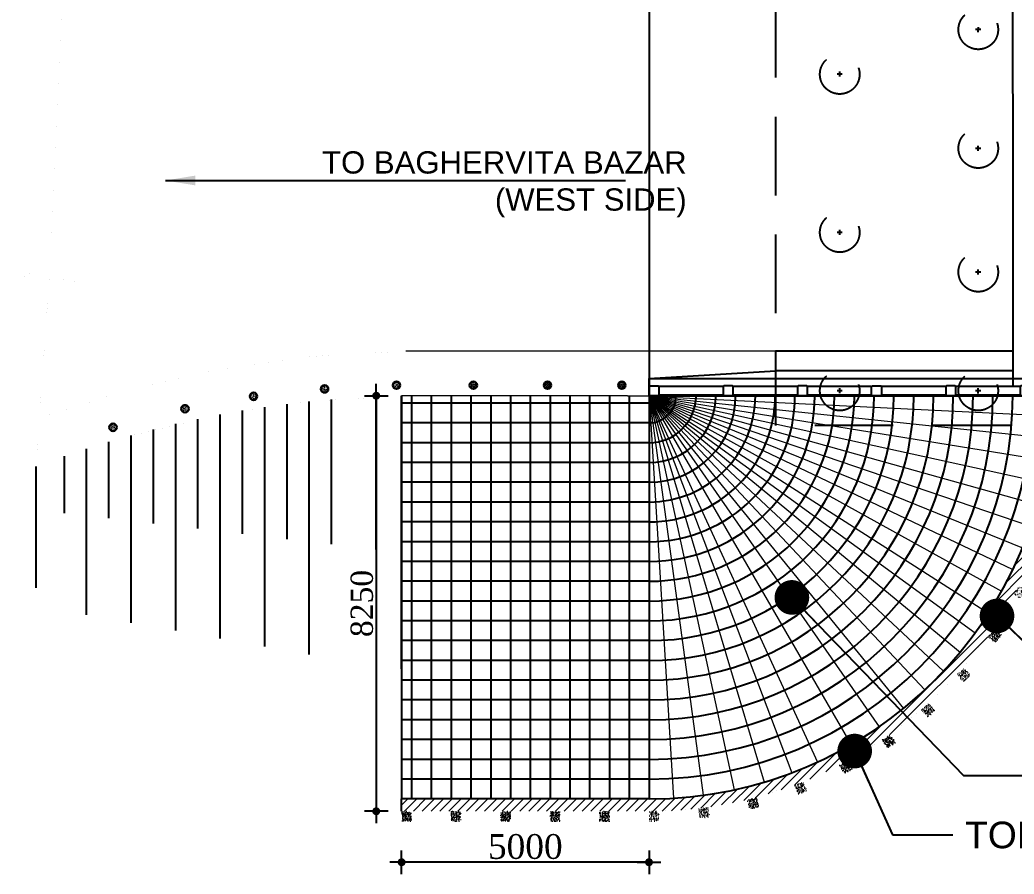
# Model space of a CAD drawing. Header units: millimetres. Extents: x 645430 to 1329725, y -477752 to 44877.
# Drawn here: x 646005 to 666099, y -256369 to -239102 of the extents above; entities that cross this region are included whole.
import ezdxf

# ---------------------------------------------------------------- set-up
doc = ezdxf.new("R2010")
doc.units = ezdxf.units.MM
doc.header["$LTSCALE"] = 250
doc.header["$PDMODE"] = 2
doc.linetypes.add('DASHED', pattern=[19.05, 12.7, -6.35])
doc.linetypes.add('DASHED2', pattern=[0.375, 0.25, -0.125])
for name, color, linetype in [('Abutment W Line', 200, 'Continuous'), ('dim', 4, 'Continuous'), ('Dimision', 4, 'Continuous'), ('Extra Line', 145, 'Continuous'), ('hatch', 35, 'Continuous'), ('Hatching', 35, 'Continuous'), ('Pile', 11, 'Continuous'), ('Ralling', 6, 'Continuous'), ('Text', 7, 'Continuous')]:
    doc.layers.add(name, color=color, linetype=linetype)
for name, color, linetype, lineweight in [('Dimention', 7, 'Continuous', 25), ('Footpath', 22, 'Continuous', 20), ('Gurd Post', 231, 'Continuous', 30), ('hat2', 108, 'Continuous', 13), ('RL', 7, 'Continuous', 18)]:
    doc.layers.add(name, color=color, linetype=linetype, lineweight=lineweight)
doc.styles.add('ar', font='arial.ttf')
doc.styles.add('ROMANS', font='arial.ttf', dxfattribs={"height": 200})
doc.styles.get("Standard").update_dxf_attribs({"font": 'times.ttf'})
doc.dimstyles.new('ISO-125', dxfattribs={"dimtxt": 125, "dimasz": 1.2, "dimexe": 75, "dimexo": 75, "dimgap": 60, "dimtad": 1, "dimdec": 0, "dimtxsty": 'Standard', "dimblk": 'D_TIC', "dimcen": 52.5, "dimclrd": 256, "dimclre": 256, "dimclrt": 256, "dimadec": 0, "dimazin": 0, "dimtfac": 1, "dimtdec": 0, "dimtix": 1, "dimtmove": 0, "dimatfit": 3, "dimldrblk": 'DOT', "dimfxl": 75, "dimfxlon": 1, "dimlwd": -1, "dimarcsym": 0})
doc.dimstyles.new('ISO-25', dxfattribs={"dimtxt": 75, "dimasz": 45, "dimexe": 125, "dimexo": 75.625, "dimgap": 60, "dimtad": 1, "dimdec": 0, "dimtxsty": 'Standard', "dimblk": 'DOT', "dimcen": 52.5, "dimdle": 100, "dimclrd": 256, "dimclre": 256, "dimclrt": 256, "dimadec": 0, "dimazin": 0, "dimtfac": 1, "dimtdec": 0, "dimtix": 1, "dimtmove": 0, "dimatfit": 3, "dimldrblk": 'DOT', "dimfxl": 1, "dimlwd": -1, "dimarcsym": 0})
doc.dimstyles.get("Standard").update_dxf_attribs({"dimtxt": 0.5, "dimasz": 0.18, "dimexe": 0.18, "dimexo": 0.0625, "dimgap": 0.09, "dimtad": 0, "dimtih": 1, "dimtoh": 1, "dimdec": 4, "dimzin": 0, "dimdsep": 46, "dimtxsty": 'Standard', "dimcen": 0.09, "dimadec": 0, "dimazin": 0, "dimtfac": 1, "dimtdec": 4, "dimtofl": 0, "dimtmove": 0, "dimatfit": 3, "dimfxl": 1, "dimtolj": 1, "dimtzin": 0, "dimarcsym": 0})
pattern_1 = [(45, (9986524.455, 496088.378), (-22.097087, 22.097087), [])]
pattern_2 = [(45, (9986524.455, 493788.378), (-22.097087, 22.097087), [])]
pattern_3 = [(45, (9986524.455, 488888.378), (-22.097087, 22.097087), [])]

# ---------------------------------------------------------------- blocks, each defined once
blk = doc.blocks.new('6 ABUT P')
at = {"layer": 'hatch', "linetype": 'Continuous', "lineweight": 13}
h = blk.add_hatch(dxfattribs=at)
h.set_pattern_fill('ANSI31', color=256, scale=250, style=0)
h.set_pattern_definition(pattern_1)
h.paths.add_polyline_path([(10269019, 282427), (10268669, 282427), (10268669, 282677), (10269019, 282677)])
h = blk.add_hatch(dxfattribs=at)
h.set_pattern_fill('ANSI31', color=256, scale=250, style=0)
h.set_pattern_definition(pattern_1)
h.paths.add_polyline_path([(10269019, 282427), (10268669, 282427), (10268669, 282177), (10269019, 282177)])
h = blk.add_hatch(dxfattribs=at)
h.set_pattern_fill('ANSI31', color=256, scale=250, style=0)
h.set_pattern_definition(pattern_2)
h.paths.add_polyline_path([(10269019, 280127), (10268669, 280127), (10268669, 280377), (10269019, 280377)])
h = blk.add_hatch(dxfattribs=at)
h.set_pattern_fill('ANSI31', color=256, scale=250, style=0)
h.set_pattern_definition(pattern_2)
h.paths.add_polyline_path([(10269019, 280127), (10268669, 280127), (10268669, 279877), (10269019, 279877)])
h = blk.add_hatch(dxfattribs=at)
h.set_pattern_fill('ANSI31', color=256, scale=250, style=0)
h.set_pattern_definition(pattern_3)
h.paths.add_polyline_path([(10269019, 275227), (10268669, 275227), (10268669, 275477), (10269019, 275477)])
h = blk.add_hatch(dxfattribs=at)
h.set_pattern_fill('ANSI31', color=256, scale=250, style=0)
h.set_pattern_definition(pattern_3)
h.paths.add_polyline_path([(10269019, 275227), (10268669, 275227), (10268669, 274977), (10269019, 274977)])
at = {"layer": 'Abutment W Line', "ltscale": 5}
for p, q in [((10260769, 283715), (10260769, 283377)), ((10268119, 280039), (10268119, 283539)), ((10269219, 283727), (10268469, 283727)), ((10268469, 280027), (10268469, 283727)), ((10269219, 283727), (10269219, 273927)), ((10269219, 283477), (10268469, 283477)), ((10268119, 283227), (10263324, 283227)), ((10263324, 282827), (10263324, 283227)), ((10268119, 282827), (10263324, 282827)), ((10268119, 280027), (10268119, 274127)), ((10268469, 280027), (10268469, 273927)), ((10263324, 274827), (10263324, 274427)), ((10268119, 274827), (10263324, 274827)), ((10268119, 274427), (10263324, 274427)), ((10260769, 273939), (10260769, 274277)), ((10269219, 274177), (10268469, 274177)), ((10269219, 273927), (10268469, 273927))]:
    blk.add_line(p, q, dxfattribs=at)
at = {"layer": 'Abutment W Line', "linetype": 'DASHED2'}
blk.add_line((10269069, 280027), (10269069, 283727), dxfattribs=at)
at = {"layer": 'Abutment W Line'}
for p, q in [((10260769, 283377), (10263324, 283227)), ((10260769, 274277), (10263324, 274427))]:
    blk.add_line(p, q, dxfattribs=at)
at = {"layer": 'Extra Line'}
for p, q in [((10264676, 283627), (10264571, 283627)), ((10264624, 283667), (10264624, 283587)), ((10267476, 283627), (10267371, 283627)), ((10267424, 283680), (10267424, 283600)), ((10269876, 283627), (10269771, 283627)), ((10269824, 283680), (10269824, 283575)), ((10267476, 281327), (10267371, 281327)), ((10267476, 281327), (10267371, 281327)), ((10267424, 281380), (10267424, 281327)), ((10267424, 281275), (10267424, 281327)), ((10269876, 281327), (10269771, 281327)), ((10269876, 281327), (10269771, 281327)), ((10269824, 281380), (10269824, 281327)), ((10269824, 281275), (10269824, 281327)), ((10264676, 280425), (10264571, 280425)), ((10264676, 280425), (10264571, 280425)), ((10264624, 280379), (10264624, 280478)), ((10269876, 278927), (10269771, 278927)), ((10269824, 278875), (10269824, 278980)), ((10264676, 277227), (10264571, 277227)), ((10264676, 277227), (10264571, 277227)), ((10264624, 277181), (10264624, 277280)), ((10269876, 276427), (10269771, 276427)), ((10269824, 276375), (10269824, 276480)), ((10264676, 274027), (10264571, 274027)), ((10264624, 273981), (10264624, 274080)), ((10267476, 274027), (10267371, 274027)), ((10267424, 273974), (10267424, 274082)), ((10269876, 274027), (10269771, 274027)), ((10269824, 273975), (10269824, 274080))]:
    blk.add_line(p, q, dxfattribs=at)
at = {"layer": 'hatch', "linetype": 'Continuous', "lineweight": 25}
for p, q in [((10269219, 282802), (10268469, 282802)), ((10269219, 282052), (10268469, 282052)), ((10269219, 280502), (10268469, 280502)), ((10269219, 279752), (10268469, 279752)), ((10269219, 275602), (10268469, 275602)), ((10269219, 274852), (10268469, 274852))]:
    blk.add_line(p, q, dxfattribs=at)
for points in [[(10268669, 282427), (10268669, 282677), (10269019, 282677), (10269019, 282427)], [(10268669, 282427), (10268669, 282177), (10269019, 282177), (10269019, 282427)], [(10268669, 280127), (10268669, 280377), (10269019, 280377), (10269019, 280127)], [(10268669, 280127), (10268669, 279877), (10269019, 279877), (10269019, 280127)], [(10268669, 275227), (10268669, 275477), (10269019, 275477), (10269019, 275227)], [(10268669, 275227), (10268669, 274977), (10269019, 274977), (10269019, 275227)]]:
    blk.add_lwpolyline(points, dxfattribs=at)
at = {"layer": 'Pile', "linetype": 'DASHED', "ltscale": 0.5}
for p, q in [((10263324, 284327), (10263324, 273327)), ((10270469, 284327), (10263324, 284327)), ((10270469, 280027), (10270469, 284327)), ((10270469, 280027), (10270469, 273327)), ((10270469, 273327), (10263324, 273327))]:
    blk.add_line(p, q, dxfattribs=at)
at = {"layer": 'Pile', "linetype": 'DASHED', "ltscale": 2}
for p, q in [((10269069, 280027), (10269069, 273927)), ((10267476, 278927), (10267371, 278927)), ((10267424, 278875), (10267424, 278980)), ((10267476, 276427), (10267371, 276427)), ((10267424, 276375), (10267424, 276480))]:
    blk.add_line(p, q, dxfattribs=at)
at = {"layer": 'Pile', "linetype": 'DASHED', "ltscale": 0.5}
for centre in [(10264624, 283628), (10267424, 283628), (10269824, 283628), (10267424, 281328), (10269824, 281328), (10264624, 280425), (10267424, 278928), (10269824, 278928), (10264624, 277227), (10267424, 276428), (10269824, 276428), (10264624, 274027), (10267424, 274027), (10269824, 274028)]:
    blk.add_circle(centre, 400, dxfattribs=at)
at = {"layer": 'Ralling'}
for p, q in [((10268457, 283727), (10260824, 283727)), ((10260824, 283727), (10268469, 283727)), ((10262269, 283715), (10260969, 283715)), ((10262269, 283539), (10260969, 283539)), ((10263769, 283715), (10262469, 283715)), ((10263769, 283539), (10262469, 283539)), ((10265269, 283715), (10263969, 283715)), ((10265269, 283539), (10263969, 283539)), ((10266769, 283715), (10265469, 283715)), ((10266769, 283539), (10265469, 283539)), ((10268269, 283715), (10266969, 283715)), ((10268269, 283539), (10266969, 283539)), ((10260769, 283377), (10268469, 283377)), ((10260769, 274277), (10268469, 274277)), ((10262269, 274115), (10260969, 274115)), ((10263769, 274115), (10262469, 274115)), ((10265269, 274115), (10263969, 274115)), ((10266769, 274115), (10265469, 274115)), ((10268269, 274115), (10266969, 274115)), ((10268457, 273927), (10260824, 273927)), ((10260824, 273927), (10268469, 273927)), ((10262269, 273939), (10260969, 273939)), ((10263769, 273939), (10262469, 273939)), ((10265269, 273939), (10263969, 273939)), ((10266769, 273939), (10265469, 273939)), ((10268269, 273939), (10266969, 273939))]:
    blk.add_line(p, q, dxfattribs=at)
for points in [[(10260781, 283527), (10260957, 283527), (10260969, 283539), (10260969, 283715), (10260957, 283727), (10260781, 283727), (10260769, 283715), (10260769, 283539)], [(10262457, 283527), (10262281, 283527), (10262269, 283539), (10262269, 283715), (10262281, 283727), (10262457, 283727), (10262469, 283715), (10262469, 283539)], [(10263957, 283527), (10263781, 283527), (10263769, 283539), (10263769, 283715), (10263781, 283727), (10263957, 283727), (10263969, 283715), (10263969, 283539)], [(10265281, 283527), (10265457, 283527), (10265469, 283539), (10265469, 283715), (10265457, 283727), (10265281, 283727), (10265269, 283715), (10265269, 283539)], [(10266957, 283527), (10266781, 283527), (10266769, 283539), (10266769, 283715), (10266781, 283727), (10266957, 283727), (10266969, 283715), (10266969, 283539)], [(10268457, 283527), (10268281, 283527), (10268269, 283539), (10268269, 283715), (10268281, 283727), (10268457, 283727), (10268469, 283715), (10268469, 283539)], [(10260781, 274127), (10260957, 274127), (10260969, 274115), (10260969, 273939), (10260957, 273927), (10260781, 273927), (10260769, 273939), (10260769, 274115)], [(10262457, 274127), (10262281, 274127), (10262269, 274115), (10262269, 273939), (10262281, 273927), (10262457, 273927), (10262469, 273939), (10262469, 274115)], [(10263957, 274127), (10263781, 274127), (10263769, 274115), (10263769, 273939), (10263781, 273927), (10263957, 273927), (10263969, 273939), (10263969, 274115)], [(10265281, 274127), (10265457, 274127), (10265469, 274115), (10265469, 273939), (10265457, 273927), (10265281, 273927), (10265269, 273939), (10265269, 274115)], [(10266957, 274127), (10266781, 274127), (10266769, 274115), (10266769, 273939), (10266781, 273927), (10266957, 273927), (10266969, 273939), (10266969, 274115)], [(10268457, 274127), (10268281, 274127), (10268269, 274115), (10268269, 273939), (10268281, 273927), (10268457, 273927), (10268469, 273939), (10268469, 274115)]]:
    blk.add_lwpolyline(points, close=True, dxfattribs=at)
blk = doc.blocks.new('*U191')
at = {"layer": 'Footpath', "ltscale": 0.5}
h = blk.add_hatch(dxfattribs=at)
h.set_pattern_fill('AR-CONC', color=1, scale=0.4, angle=0.0004)
h.set_pattern_definition([(50.000418, (-632615.806, -86666.36), (72.873914, -6.375103), [7.62, -83.82]), (355.000418, (-632615.806, -86666.36), (-14.097926, 76.422635), [6.096, -67.056234]), (100.451862, (-632609.73, -86666.89), (58.775988, 70.047529), [6.4760035, -71.236098]), (46.184618, (-632615.81, -86646.04), (108.431739, -16.816141), [11.43, -125.73]), (96.635975, (-632606.77, -86647.44), (94.960932, 98.971142), [9.71401, -106.854243]), (351.184569, (-632615.81, -86646.04), (94.960932, 98.971142), [9.143987, -100.583893]), (21.000418, (-632605.646, -86651.12), (60.6460547, -40.905637), [7.62, -83.82]), (326.000418, (-632605.646, -86651.12), (24.720274, 73.675367), [6.096, -67.056]), (71.451863, (-632600.59, -86654.53), (85.366329, 32.76973), [6.4760035, -71.235975]), (37.5004176, (-632615.806, -86666.362), (1.2351948, 33.8220246), [0, -66.2432, 0, -68.072, 0, -67.31]), (7.5004176, (-632615.806, -86666.36), (26.727573, 40.0724247), [0, -38.8112, 0, -64.7192, 0, -25.654]), (327.5004176, (-632638.463, -86666.362), (54.2362548, -2.2911023), [0, -25.4, 0, -79.248, 0, -105.156]), (317.500418, (-632648.623, -86666.36), (59.2515984, 10.1710283), [0, -33.02, 0, -52.6288, 0, -74.676])])
h.paths.add_polyline_path([(200, 200), (0, 200), (0, 0), (200, 0)])
at = {"layer": 'Footpath', "color": 1, "ltscale": 0.5, "const_width": 0.1}
blk.add_lwpolyline([(0, 200), (200, 200), (200, 0), (0, 0), (0, 200)], dxfattribs=at)
blk = doc.blocks.new('*U192')
at = {"color": 0, "linetype": 'ByBlock', "lineweight": -2, "transparency": 16777216}
for p, rotation in [((624950, 84095), 359.9995823720152), ((625950, 84095), 359.9995823720152), ((626950, 84095), 359.9995823720152), ((627950, 84095), 359.9995823720152), ((628950, 84095), 359.9995823720152), ((629950, 84095), 359.9995823720152), ((630947, 84036), 353.1790738681071), ((631931, 83858), 346.3581477353964), ((632886, 83565), 339.5372216026853), ((633800, 83161), 332.7162954699742), ((634660, 82651), 325.8953693372631), ((635452, 82042), 319.074443204552), ((636167, 81344), 312.2535170718409), ((636794, 80565), 305.4325909391298), ((637324, 79718), 298.6116648064188), ((637749, 78814), 291.7907386737077), ((638064, 77865), 284.9698125409967), ((638265, 76886), 278.1488864082856), ((638347, 75890), 271.3279602755745)]:
    blk.add_blockref('*U191', p, dxfattribs=dict(at, rotation=rotation))
blk = doc.blocks.new('_Dot')
at = {"color": 0, "linetype": 'ByBlock', "lineweight": -2}
blk.add_line((-0.5, 0), (-1, 0), dxfattribs=at)
at = {"color": 0, "linetype": 'ByBlock', "const_width": 0.5}
blk.add_lwpolyline([(-0.25, 0, 1), (0.25, 0, 1)], format="xyb", close=True, dxfattribs=at)
blk = doc.blocks.new('D_TIC')
at = {"layer": 'Dimision', "ltscale": 5}
for p, q in [((0, 60), (0, -60)), ((-60, 0), (60, 0))]:
    blk.add_line(p, q, dxfattribs=at)
at = {"layer": 'Dimision', "ltscale": 5, "const_width": 20}
blk.add_lwpolyline([(-10, 0, 1), (10, 0, 1)], format="xyb", close=True, dxfattribs=at)
blk = doc.blocks.new('*D202')
at = {"layer": 'Defpoints', "color": 0, "ltscale": 10, "transparency": 16777216}
for p in [(653720, -255099), (658720, -255099), (653720, -256129)]:
    blk.add_point(p, dxfattribs=at)
at = {"layer": 'dim', "lineweight": -2, "ltscale": 10, "transparency": 16777216}
for p, q in [((653720, -256054), (653720, -256204)), ((658720, -256054), (658720, -256204))]:
    blk.add_line(p, q, dxfattribs=at)
at = {"layer": 'dim', "ltscale": 10, "transparency": 16777216}
blk.add_line((658716, -256129), (653724, -256129), dxfattribs=at)
at = {"layer": 'dim', "ltscale": 10, "transparency": 16777216, "xscale": 4, "yscale": 4, "zscale": 4, "rotation": 180}
blk.add_blockref('D_TIC', (653720, -256129), dxfattribs=at)
at = {"layer": 'dim', "ltscale": 10, "transparency": 16777216, "xscale": 4, "yscale": 4, "zscale": 4}
blk.add_blockref('D_TIC', (658720, -256129), dxfattribs=at)
at = {"layer": 'dim', "ltscale": 10, "transparency": 16777216, "insert": (656220, -255815), "char_height": 500, "attachment_point": 5}
blk.add_mtext('5000', dxfattribs=at)
blk = doc.blocks.new('*D205')
at = {"layer": 'Defpoints', "color": 0, "ltscale": 10, "transparency": 16777216}
for p in [(653717, -246699, -8669), (653207, -255099), (653207, -255099)]:
    blk.add_point(p, dxfattribs=at)
at = {"layer": 'dim', "lineweight": -2, "ltscale": 10, "transparency": 16777216}
for p, q in [((653142, -246699), (653132, -246699)), ((653207, -255099), (653132, -255099))]:
    blk.add_line(p, q, dxfattribs=at)
at = {"layer": 'dim', "ltscale": 10, "transparency": 16777216}
blk.add_line((653207, -246703), (653207, -255095), dxfattribs=at)
at = {"layer": 'dim', "ltscale": 10, "transparency": 16777216, "xscale": 4, "yscale": 4, "zscale": 4}
for p, rotation in [((653207, -246699), 90), ((653207, -255099), 270)]:
    blk.add_blockref('D_TIC', p, dxfattribs=dict(at, rotation=rotation))
at = {"layer": 'dim', "ltscale": 10, "transparency": 16777216, "insert": (652918, -250899), "char_height": 450, "attachment_point": 5, "rotation": 90}
blk.add_mtext('8250', dxfattribs=at)

msp = doc.modelspace()

# ---------------------------------------------------------------- hatches: boundary and pattern name
at = {"layer": 'Footpath', "lineweight": 13, "ltscale": 250}
h = msp.add_hatch(dxfattribs=at)
h.set_pattern_fill('ANSI31', color=256, scale=40)
h.set_pattern_definition([(45, (803955.73, -1277199.75), (-89.802561, 89.802561), [])])
edge = h.paths.add_edge_path()
edge.add_line((653720.3, -255095.2), (653716.6, -254846))
edge.add_line((653716.6, -254846), (658720.1, -254849.9))
edge.add_line((658720.1, -254849.9), (658720.1, -254849.9))
edge.add_line((658720.1, -254849.9), (658720.1, -254849.9))
edge.add_arc((658719.3, -246699.1), 8150.8, 270.00571, 359.99774)
edge.add_line((666870.1, -246699.5), (667120.1, -246699.5))
edge.add_arc((658720.1, -246699.5), 8400, 270.00001, 359.99999, ccw=False)
edge.add_line((658720.1, -255099.5), (653720.3, -255095.2))
at = {"layer": 'Hatching', "linetype": 'Continuous', "lineweight": 20, "ltscale": 250}
h = msp.add_hatch(dxfattribs=at)
h.set_pattern_fill('AR-CONC', color=256, scale=5, style=0)
h.set_pattern_definition([(50, (924493.973, -1214294.144), (35.8630091, -3.13760675), [3.75, -41.25]), (355, (924493.973, -1214294.144), (-6.9375667, 37.6096067), [3, -33]), (100.4514445, (924496.96, -1214294.405), (28.9254423, 34.4719995), [3.1870096, -35.0571056]), (46.1842, (924493.973, -1214284.144), (53.3620665, -8.275964), [5.625, -61.875]), (96.6356355, (924498.42, -1214284.833), (46.7330973, 48.70593), [4.780517, -52.585688]), (351.184164, (924493.97, -1214284.144), (46.7330973, 48.70593), [4.5, -49.5]), (21, (924498.973, -1214286.644), (29.8453526, -20.1309445), [3.75, -41.25]), (326, (924498.973, -1214286.644), (12.1657666, 36.2575023), [3, -33]), (71.4514447, (924501.46, -1214288.32), (42.0111188, 16.1265576), [3.1870095, -35.0571056]), (37.5, (924493.973, -1214294.144), (0.60799277, 16.64469269), [0, -32.6, 0, -33.5, 0, -33.125]), (7.5, (924493.973, -1214294.144), (13.15347687, 19.7205856), [0, -19.1, 0, -31.85, 0, -12.625]), (327.5, (924482.823, -1214294.144), (26.6911218, -1.12774359), [0, -12.5, 0, -39, 0, -51.75]), (317.5, (924477.823, -1214294.144), (29.15930847, 5.0052491), [0, -16.25, 0, -25.9, 0, -36.75])])
h.paths.add_polyline_path([(652238.8, -246561.9, 1), (652088.8, -246561.9, 1)])
h = msp.add_hatch(dxfattribs=at)
h.set_pattern_fill('AR-CONC', color=256, scale=5, style=0)
h.set_pattern_definition([(50, (922947.16, -1214219.4), (35.8630091, -3.13760675), [3.75, -41.25]), (355, (922947.16, -1214219.4), (-6.9375667, 37.6096067), [3, -33]), (100.4514445, (922950.148, -1214219.66), (28.9254423, 34.4719995), [3.1870096, -35.0571056]), (46.1842, (922947.16, -1214209.4), (53.3620665, -8.275964), [5.625, -61.875]), (96.6356355, (922951.606, -1214210.09), (46.7330973, 48.70593), [4.780517, -52.585688]), (351.184164, (922947.16, -1214209.4), (46.7330973, 48.70593), [4.5, -49.5]), (21, (922952.16, -1214211.9), (29.8453526, -20.1309445), [3.75, -41.25]), (326, (922952.16, -1214211.9), (12.1657666, 36.2575023), [3, -33]), (71.4514447, (922954.647, -1214213.577), (42.0111188, 16.1265576), [3.1870095, -35.0571056]), (37.5, (922947.16, -1214219.399), (0.60799277, 16.64469269), [0, -32.6, 0, -33.5, 0, -33.125]), (7.5, (922947.16, -1214219.4), (13.15347687, 19.7205856), [0, -19.1, 0, -31.85, 0, -12.625]), (327.5, (922936.01, -1214219.399), (26.6911218, -1.12774359), [0, -12.5, 0, -39, 0, -51.75]), (317.5, (922931.01, -1214219.4), (29.15930847, 5.0052491), [0, -16.25, 0, -25.9, 0, -36.75])])
h.paths.add_polyline_path([(653691.9, -246487.2, 1), (653541.9, -246487.2, 1)])
h = msp.add_hatch(dxfattribs=at)
h.set_pattern_fill('AR-CONC', color=256, scale=5, style=0)
h.set_pattern_definition([(50, (921500.16, -1214219.4), (35.8630091, -3.13760675), [3.75, -41.25]), (355, (921500.16, -1214219.4), (-6.9375667, 37.6096067), [3, -33]), (100.4514445, (921503.148, -1214219.66), (28.9254423, 34.4719995), [3.1870096, -35.0571056]), (46.1842, (921500.16, -1214209.4), (53.3620665, -8.275964), [5.625, -61.875]), (96.6356355, (921504.606, -1214210.09), (46.7330973, 48.70593), [4.780517, -52.585688]), (351.184164, (921500.16, -1214209.4), (46.7330973, 48.70593), [4.5, -49.5]), (21, (921505.16, -1214211.9), (29.8453526, -20.1309445), [3.75, -41.25]), (326, (921505.16, -1214211.9), (12.1657666, 36.2575023), [3, -33]), (71.4514447, (921507.647, -1214213.577), (42.0111188, 16.1265576), [3.1870095, -35.0571056]), (37.5, (921500.16, -1214219.399), (0.60799277, 16.64469269), [0, -32.6, 0, -33.5, 0, -33.125]), (7.5, (921500.16, -1214219.4), (13.15347687, 19.7205856), [0, -19.1, 0, -31.85, 0, -12.625]), (327.5, (921489.01, -1214219.399), (26.6911218, -1.12774359), [0, -12.5, 0, -39, 0, -51.75]), (317.5, (921484.01, -1214219.4), (29.15930847, 5.0052491), [0, -16.25, 0, -25.9, 0, -36.75])])
h.paths.add_polyline_path([(655244.9, -246487.2, 1), (655094.9, -246487.2, 1)])
h = msp.add_hatch(dxfattribs=at)
h.set_pattern_fill('AR-CONC', color=256, scale=5, style=0)
h.set_pattern_definition([(50, (921500.16, -1212419.4), (35.8630091, -3.13760675), [3.75, -41.25]), (355, (921500.16, -1212419.4), (-6.9375667, 37.6096067), [3, -33]), (100.4514445, (921503.148, -1212419.66), (28.9254423, 34.4719995), [3.1870096, -35.0571056]), (46.1842, (921500.16, -1212409.4), (53.3620665, -8.275964), [5.625, -61.875]), (96.6356355, (921504.606, -1212410.09), (46.7330973, 48.70593), [4.780517, -52.585688]), (351.184164, (921500.16, -1212409.4), (46.7330973, 48.70593), [4.5, -49.5]), (21, (921505.16, -1212411.9), (29.8453526, -20.1309445), [3.75, -41.25]), (326, (921505.16, -1212411.9), (12.1657666, 36.2575023), [3, -33]), (71.4514447, (921507.647, -1212413.577), (42.0111188, 16.1265576), [3.1870095, -35.0571056]), (37.5, (921500.16, -1212419.399), (0.60799277, 16.64469269), [0, -32.6, 0, -33.5, 0, -33.125]), (7.5, (921500.16, -1212419.4), (13.15347687, 19.7205856), [0, -19.1, 0, -31.85, 0, -12.625]), (327.5, (921489.01, -1212419.399), (26.6911218, -1.12774359), [0, -12.5, 0, -39, 0, -51.75]), (317.5, (921484.01, -1212419.4), (29.15930847, 5.0052491), [0, -16.25, 0, -25.9, 0, -36.75])])
h.paths.add_polyline_path([(655244.9, -246487.2, 1), (655094.9, -246487.2, 1)])
h = msp.add_hatch(dxfattribs=at)
h.set_pattern_fill('AR-CONC', color=256, scale=5, style=0)
h.set_pattern_definition([(50, (920000.16, -1214219.4), (35.8630091, -3.13760675), [3.75, -41.25]), (355, (920000.16, -1214219.4), (-6.9375667, 37.6096067), [3, -33]), (100.4514445, (920003.148, -1214219.66), (28.9254423, 34.4719995), [3.1870096, -35.0571056]), (46.1842, (920000.16, -1214209.4), (53.3620665, -8.275964), [5.625, -61.875]), (96.6356355, (920004.606, -1214210.09), (46.7330973, 48.70593), [4.780517, -52.585688]), (351.184164, (920000.16, -1214209.4), (46.7330973, 48.70593), [4.5, -49.5]), (21, (920005.16, -1214211.9), (29.8453526, -20.1309445), [3.75, -41.25]), (326, (920005.16, -1214211.9), (12.1657666, 36.2575023), [3, -33]), (71.4514447, (920007.647, -1214213.577), (42.0111188, 16.1265576), [3.1870095, -35.0571056]), (37.5, (920000.16, -1214219.399), (0.60799277, 16.64469269), [0, -32.6, 0, -33.5, 0, -33.125]), (7.5, (920000.16, -1214219.4), (13.15347687, 19.7205856), [0, -19.1, 0, -31.85, 0, -12.625]), (327.5, (919989.01, -1214219.399), (26.6911218, -1.12774359), [0, -12.5, 0, -39, 0, -51.75]), (317.5, (919984.01, -1214219.4), (29.15930847, 5.0052491), [0, -16.25, 0, -25.9, 0, -36.75])])
h.paths.add_polyline_path([(656744.9, -246487.2, 1), (656594.9, -246487.2, 1)])
h = msp.add_hatch(dxfattribs=at)
h.set_pattern_fill('AR-CONC', color=256, scale=5, style=0)
h.set_pattern_definition([(50, (920000.16, -1212419.4), (35.8630091, -3.13760675), [3.75, -41.25]), (355, (920000.16, -1212419.4), (-6.9375667, 37.6096067), [3, -33]), (100.4514445, (920003.148, -1212419.66), (28.9254423, 34.4719995), [3.1870096, -35.0571056]), (46.1842, (920000.16, -1212409.4), (53.3620665, -8.275964), [5.625, -61.875]), (96.6356355, (920004.606, -1212410.09), (46.7330973, 48.70593), [4.780517, -52.585688]), (351.184164, (920000.16, -1212409.4), (46.7330973, 48.70593), [4.5, -49.5]), (21, (920005.16, -1212411.9), (29.8453526, -20.1309445), [3.75, -41.25]), (326, (920005.16, -1212411.9), (12.1657666, 36.2575023), [3, -33]), (71.4514447, (920007.647, -1212413.577), (42.0111188, 16.1265576), [3.1870095, -35.0571056]), (37.5, (920000.16, -1212419.399), (0.60799277, 16.64469269), [0, -32.6, 0, -33.5, 0, -33.125]), (7.5, (920000.16, -1212419.4), (13.15347687, 19.7205856), [0, -19.1, 0, -31.85, 0, -12.625]), (327.5, (919989.01, -1212419.399), (26.6911218, -1.12774359), [0, -12.5, 0, -39, 0, -51.75]), (317.5, (919984.01, -1212419.4), (29.15930847, 5.0052491), [0, -16.25, 0, -25.9, 0, -36.75])])
h.paths.add_polyline_path([(656744.9, -246487.2, 1), (656594.9, -246487.2, 1)])
h = msp.add_hatch(dxfattribs=at)
h.set_pattern_fill('AR-CONC', color=256, scale=5, style=0)
h.set_pattern_definition([(50, (921500.16, -1214219.4), (35.8630091, -3.13760675), [3.75, -41.25]), (355, (921500.16, -1214219.4), (-6.9375667, 37.6096067), [3, -33]), (100.4514445, (921503.148, -1214219.66), (28.9254423, 34.4719995), [3.1870096, -35.0571056]), (46.1842, (921500.16, -1214209.4), (53.3620665, -8.275964), [5.625, -61.875]), (96.6356355, (921504.606, -1214210.09), (46.7330973, 48.70593), [4.780517, -52.585688]), (351.184164, (921500.16, -1214209.4), (46.7330973, 48.70593), [4.5, -49.5]), (21, (921505.16, -1214211.9), (29.8453526, -20.1309445), [3.75, -41.25]), (326, (921505.16, -1214211.9), (12.1657666, 36.2575023), [3, -33]), (71.4514447, (921507.647, -1214213.577), (42.0111188, 16.1265576), [3.1870095, -35.0571056]), (37.5, (921500.16, -1214219.399), (0.60799277, 16.64469269), [0, -32.6, 0, -33.5, 0, -33.125]), (7.5, (921500.16, -1214219.4), (13.15347687, 19.7205856), [0, -19.1, 0, -31.85, 0, -12.625]), (327.5, (921489.01, -1214219.399), (26.6911218, -1.12774359), [0, -12.5, 0, -39, 0, -51.75]), (317.5, (921484.01, -1214219.4), (29.15930847, 5.0052491), [0, -16.25, 0, -25.9, 0, -36.75])])
h.paths.add_polyline_path([(658244.9, -246487.2, 1), (658094.9, -246487.2, 1)])
h = msp.add_hatch(dxfattribs=at)
h.set_pattern_fill('AR-CONC', color=256, scale=5, style=0)
h.set_pattern_definition([(50, (921500.16, -1212419.4), (35.8630091, -3.13760675), [3.75, -41.25]), (355, (921500.16, -1212419.4), (-6.9375667, 37.6096067), [3, -33]), (100.4514445, (921503.148, -1212419.66), (28.9254423, 34.4719995), [3.1870096, -35.0571056]), (46.1842, (921500.16, -1212409.4), (53.3620665, -8.275964), [5.625, -61.875]), (96.6356355, (921504.606, -1212410.09), (46.7330973, 48.70593), [4.780517, -52.585688]), (351.184164, (921500.16, -1212409.4), (46.7330973, 48.70593), [4.5, -49.5]), (21, (921505.16, -1212411.9), (29.8453526, -20.1309445), [3.75, -41.25]), (326, (921505.16, -1212411.9), (12.1657666, 36.2575023), [3, -33]), (71.4514447, (921507.647, -1212413.577), (42.0111188, 16.1265576), [3.1870095, -35.0571056]), (37.5, (921500.16, -1212419.399), (0.60799277, 16.64469269), [0, -32.6, 0, -33.5, 0, -33.125]), (7.5, (921500.16, -1212419.4), (13.15347687, 19.7205856), [0, -19.1, 0, -31.85, 0, -12.625]), (327.5, (921489.01, -1212419.399), (26.6911218, -1.12774359), [0, -12.5, 0, -39, 0, -51.75]), (317.5, (921484.01, -1212419.4), (29.15930847, 5.0052491), [0, -16.25, 0, -25.9, 0, -36.75])])
h.paths.add_polyline_path([(658244.9, -246487.2, 1), (658094.9, -246487.2, 1)])
h = msp.add_hatch(dxfattribs=at)
h.set_pattern_fill('AR-CONC', color=256, scale=5, style=0)
h.set_pattern_definition([(50, (926058.308, -1214442.936), (35.8630091, -3.13760675), [3.75, -41.25]), (355, (926058.308, -1214442.936), (-6.9375667, 37.6096067), [3, -33]), (100.4514445, (926061.296, -1214443.197), (28.9254423, 34.4719995), [3.1870096, -35.0571056]), (46.1842, (926058.31, -1214432.936), (53.3620665, -8.275964), [5.625, -61.875]), (96.6356355, (926062.755, -1214433.626), (46.7330973, 48.70593), [4.780517, -52.585688]), (351.184164, (926058.31, -1214432.936), (46.7330973, 48.70593), [4.5, -49.5]), (21, (926063.308, -1214435.436), (29.8453526, -20.1309445), [3.75, -41.25]), (326, (926063.308, -1214435.436), (12.1657666, 36.2575023), [3, -33]), (71.4514447, (926065.795, -1214437.113), (42.0111188, 16.1265576), [3.1870095, -35.0571056]), (37.5, (926058.308, -1214442.936), (0.60799277, 16.64469269), [0, -32.6, 0, -33.5, 0, -33.125]), (7.5, (926058.308, -1214442.936), (13.15347687, 19.7205856), [0, -19.1, 0, -31.85, 0, -12.625]), (327.5, (926047.158, -1214442.936), (26.6911218, -1.12774359), [0, -12.5, 0, -39, 0, -51.75]), (317.5, (926042.158, -1214442.936), (29.15930847, 5.0052491), [0, -16.25, 0, -25.9, 0, -36.75])])
h.paths.add_polyline_path([(650803.1, -246710.7, 1), (650653.1, -246710.7, 1)])
h = msp.add_hatch(dxfattribs=at)
h.set_pattern_fill('AR-CONC', color=256, scale=5, style=0)
h.set_pattern_definition([(50, (927672.045, -1214694.058), (35.8630091, -3.13760675), [3.75, -41.25]), (355, (927672.045, -1214694.06), (-6.9375667, 37.6096067), [3, -33]), (100.4514445, (927675.034, -1214694.32), (28.9254423, 34.4719995), [3.1870096, -35.0571056]), (46.1842, (927672.045, -1214684.06), (53.3620665, -8.275964), [5.625, -61.875]), (96.6356355, (927676.49, -1214684.75), (46.7330973, 48.70593), [4.780517, -52.585688]), (351.184164, (927672.045, -1214684.06), (46.7330973, 48.70593), [4.5, -49.5]), (21, (927677.045, -1214686.558), (29.8453526, -20.1309445), [3.75, -41.25]), (326, (927677.045, -1214686.56), (12.1657666, 36.2575023), [3, -33]), (71.4514447, (927679.532, -1214688.236), (42.0111188, 16.1265576), [3.1870095, -35.0571056]), (37.5, (927672.045, -1214694.058), (0.60799277, 16.64469269), [0, -32.6, 0, -33.5, 0, -33.125]), (7.5, (927672.045, -1214694.058), (13.15347687, 19.7205856), [0, -19.1, 0, -31.85, 0, -12.625]), (327.5, (927660.895, -1214694.058), (26.6911218, -1.12774359), [0, -12.5, 0, -39, 0, -51.75]), (317.5, (927655.895, -1214694.058), (29.15930847, 5.0052491), [0, -16.25, 0, -25.9, 0, -36.75])])
h.paths.add_polyline_path([(649416.8, -246961.8, 1), (649266.8, -246961.8, 1)])
h = msp.add_hatch(dxfattribs=at)
h.set_pattern_fill('AR-CONC', color=256, scale=5, style=0)
h.set_pattern_definition([(50, (929217.422, -1215070), (35.8630091, -3.13760675), [3.75, -41.25]), (355, (929217.42, -1215070), (-6.9375667, 37.6096067), [3, -33]), (100.4514445, (929220.41, -1215070.26), (28.9254423, 34.4719995), [3.1870096, -35.0571056]), (46.1842, (929217.42, -1215060), (53.3620665, -8.275964), [5.625, -61.875]), (96.6356355, (929221.87, -1215060.69), (46.7330973, 48.70593), [4.780517, -52.585688]), (351.184164, (929217.42, -1215060), (46.7330973, 48.70593), [4.5, -49.5]), (21, (929222.422, -1215062.5), (29.8453526, -20.1309445), [3.75, -41.25]), (326, (929222.42, -1215062.5), (12.1657666, 36.2575023), [3, -33]), (71.4514447, (929224.91, -1215064.178), (42.0111188, 16.1265576), [3.1870095, -35.0571056]), (37.5, (929217.422, -1215070), (0.60799277, 16.64469269), [0, -32.6, 0, -33.5, 0, -33.125]), (7.5, (929217.422, -1215070), (13.15347687, 19.7205856), [0, -19.1, 0, -31.85, 0, -12.625]), (327.5, (929206.272, -1215070), (26.6911218, -1.12774359), [0, -12.5, 0, -39, 0, -51.75]), (317.5, (929201.272, -1215070), (29.15930847, 5.0052491), [0, -16.25, 0, -25.9, 0, -36.75])])
h.paths.add_polyline_path([(647962.2, -247337.8, 1), (647812.2, -247337.8, 1)])

# ---------------------------------------------------------------- linework, layer by layer
at = {"ltscale": 0.5}
for p, q in [((658720.1, -236898.7), (658720.1, -246699.5, -8669)), ((653720.1, -246699.5), (653720.1, -254849.5)), ((653920.1, -246699.5), (653920.1, -254849.5)), ((654320.1, -246699.5), (654320.1, -254849.5)), ((654720.1, -246699.5), (654720.1, -254849.5)), ((655120.1, -246699.5), (655120.1, -254849.5)), ((655520.1, -246699.5), (655520.1, -254849.5)), ((655920.1, -246699.5), (655920.1, -254849.5)), ((656320.1, -246699.5), (656320.1, -254849.5)), ((656720.1, -246699.5), (656720.1, -254849.5)), ((657120.1, -246699.5), (657120.1, -254849.5)), ((657520.1, -246699.5), (657520.1, -254849.5)), ((657920.1, -246699.5), (657920.1, -254849.5)), ((658320.1, -246699.5), (658320.1, -254849.5)), ((658720.1, -246699.5), (658720.1, -254849.5)), ((658720.1, -246849.5), (653720.1, -246849.5)), ((658720.1, -247249.5), (653720.1, -247249.5)), ((658720.1, -247649.5), (653720.1, -247649.5)), ((658720.1, -248049.5), (653720.1, -248049.5)), ((658720.1, -248449.5), (653720.1, -248449.5)), ((658720.1, -248849.5), (653720.1, -248849.5)), ((658720.1, -249249.5), (653720.1, -249249.5)), ((658720.1, -249649.5), (653720.1, -249649.5)), ((658720.1, -250049.5), (653720.1, -250049.5)), ((658720.1, -250449.5), (653720.1, -250449.5)), ((658720.1, -250849.5), (653720.1, -250849.5)), ((658720.1, -251249.5), (653720.1, -251249.5)), ((658720.1, -251649.5), (653720.1, -251649.5)), ((658720.1, -252049.5), (653720.1, -252049.5)), ((658720.1, -252449.5), (653720.1, -252449.5)), ((658720.1, -252849.5), (653720.1, -252849.5)), ((658720.1, -253249.5), (653720.1, -253249.5)), ((658720.1, -253649.5), (653720.1, -253649.5)), ((658720.1, -254049.5), (653720.1, -254049.5)), ((658720.1, -254449.5), (653720.1, -254449.5)), ((658720.1, -254849.5), (653720.1, -254849.5)), ((653720.1, -255099.5), (653720.1, -254849.5))]:
    msp.add_line(p, q, dxfattribs=at)
at = {"ltscale": 0.5, "const_width": 0.1}
msp.add_lwpolyline([(667120.1, -246699.5, -0.4142135), (658720.1, -255099.5), (653720.1, -255099.5)], format="xyb", dxfattribs=at)
at = {"ltscale": 0.5}
for radius in [8150, 7750, 150, 550, 950, 1350, 1750, 2150, 2550, 2950, 3350, 3750, 4150, 4550, 4950, 5350, 5750, 6150, 6550, 6950, 7350]:
    msp.add_arc((658720.1, -246699.5), radius, 270, 360, dxfattribs=at)
at = {"layer": 'Abutment W Line', "lineweight": 25}
msp.add_line((653716.9, -252219.1, -8669), (653716.6, -246699.4, -8669), dxfattribs=at)
at = {"layer": 'Abutment W Line', "lineweight": 25, "elevation": -8669}
msp.add_lwpolyline([(658720.1, -246465.5), (658720.4, -251865.1)], dxfattribs=at)
at = {"layer": 'dim', "ltscale": 10}
for p, q in [((653716.9, -252101, -8669), (653716.6, -246698.9, -8669)), ((653716.9, -252101.4, -8669), (653716.6, -246699.3, -8669))]:
    msp.add_line(p, q, dxfattribs=at)
at = {"layer": 'Gurd Post', "ltscale": 5}
for centre in [(652163.8, -246561.9, -8669), (653616.9, -246487.2, -8669), (655169.9, -246487.2, -8669), (655169.9, -246487.2, -8669), (656669.9, -246487.2, -8669), (656669.9, -246487.2, -8669), (658169.9, -246487.2, -8669), (658169.9, -246487.2, -8669), (650728.1, -246710.7), (649341.8, -246961.8), (647887.2, -247337.8)]:
    msp.add_circle(centre, 75, dxfattribs=at)
at = {"layer": 'hat2', "ltscale": 3}
for q in [(666859.9, -247106.5, -8669), (666824.9, -247556.9, -8669), (666764.3, -248008.2, -8669), (666678.9, -248454.5, -8669), (666567.2, -248900.7, -8669), (666430.8, -249339.1, -8669), (666267, -249776.1, -8669), (666073.7, -250213.2, -8669), (665847.7, -250651.7, -8669), (665584.5, -251092.9, -8669), (665313.6, -251489.9, -8669), (665010.8, -251881.1, -8669), (664672.1, -252266.9, -8669), (664291.9, -252647.3, -8669), (663862.4, -253022.4, -8669), (663372, -253391.4, -8669), (662803.2, -253752.9, -8669), (662126.4, -254103.5, -8669), (661607.1, -254321, -8669), (661045.4, -254510.7, -8669), (660444.5, -254664.9, -8669), (659812.8, -254775.9, -8669), (659215.2, -254834.4, -8669)]:
    msp.add_line((658721.9, -246704.7, -8669), q, dxfattribs=at)
at = {"layer": 'hatch', "linetype": 'Continuous', "lineweight": 20, "ltscale": 250}
for p, q in [((658720.1, -246699.5, -8669), (658720.1, -245797.8, -8669)), ((658284.1, -246699.5), (667120.1, -246699.5))]:
    msp.add_line(p, q, dxfattribs=at)
at = {"layer": 'hatch', "lineweight": 5, "ltscale": 3}
msp.add_line((658721.9, -251864.6, -8669), (658721.9, -246704.7, -8669), dxfattribs=at)
at = {"layer": 'Hatching'}
for p, q in [((653197.8, -246715.8, -8669), (653197.8, -249805.8, -8669)), ((650947.8, -246928.3, -8669), (650947.8, -251768.9, -8669)), ((651397.8, -246867, -8669), (651397.8, -249595.5, -8669)), ((651847.8, -246815.2, -8669), (651847.8, -251929.5, -8669)), ((652297.8, -246772.8, -8669), (652297.8, -249700.7, -8669)), ((650047.8, -247079.5, -8669), (650047.8, -251608.3, -8669)), ((650497.8, -246999.1, -8669), (650497.8, -249490.4, -8669)), ((649147.8, -247269.7, -8669), (649147.8, -251447.6, -8669)), ((649597.8, -247169.7, -8669), (649597.8, -249385.3, -8669)), ((648247.8, -247499.8, -8669), (648247.8, -251287, -8669)), ((648697.8, -247379.6, -8669), (648697.8, -249280.2, -8669)), ((647797.8, -247630.2, -8669), (647797.8, -249175.1, -8669)), ((646897.8, -247922.8, -8669), (646897.8, -249070, -8669)), ((647347.8, -247771.2, -8669), (647347.8, -251126.4, -8669))]:
    msp.add_line(p, q, dxfattribs=at)
at = {"layer": 'Hatching', "elevation": -8669}
msp.add_lwpolyline([(646329.3, -248129.9), (646329.3, -250585)], dxfattribs=at)
at = {"layer": 'RL', "ltscale": 0.5}
for p, q in [((664194.8, -245797.4, -8669), (653804.4, -245798.2, -8669)), ((658284.1, -246699.2), (653716.6, -246699.2, -2406.3))]:
    msp.add_line(p, q, dxfattribs=at)
at = {"layer": 'RL', "ltscale": 0.5, "const_width": 0.1, "elevation": -8669}
for points in [[(646607, -244047.4), (646899.7, -237804.5)], [(646004.9, -244329), (646607, -244047.4)], [(647179.4, -244356.2), (646004.9, -244329)], [(647179.4, -244356.2), (646578.3, -244618.2)], [(646329.3, -248129.9), (646578.3, -244618.2)]]:
    msp.add_lwpolyline(points, dxfattribs=at)
at = {"layer": 'RL', "ltscale": 0.5, "const_width": 0.1}
for points in [[(653804.4, -245798.2, 0.0828997), (646399.2, -247144.7, 0.0828997)], [(653823.5, -246698, 0.0880337), (646289.9, -248145.2, 0.0880337)]]:
    msp.add_lwpolyline(points, format="xyb", dxfattribs=at)
msp.add_lwpolyline([(646362.5, -248113.7), (646326.6, -248131.2)], dxfattribs=at)

# ---------------------------------------------------------------- block references
at = {"xscale": -1, "rotation": 180}
msp.add_blockref('*U192', (28770.5, -171004), dxfattribs=at)
at = {"layer": 'RL'}
msp.add_blockref('6 ABUT P', (-9602048.8, -520626), dxfattribs=at)

# ---------------------------------------------------------------- texts
at = {"layer": 'Text', "ltscale": 0.5, "insert": (659481.6, -241757.8, -8669), "char_height": 450, "width": 12170.492, "attachment_point": 3, "style": 'ROMANS'}
msp.add_mtext('TO BAGHERVITA BAZAR\\P(WEST SIDE)', dxfattribs=at)
at = {"layer": 'Text', "ltscale": 5, "insert": (665109.4, -255308.1, -8669), "char_height": 538.407, "attachment_point": 1, "line_spacing_factor": 0.920461, "style": 'ar'}
msp.add_mtext_dynamic_manual_height_columns('TOE RL=18.009m ', width=7002.666, gutter_width=625, heights=[0], dxfattribs=at)

# ---------------------------------------------------------------- dimensions: what is measured, and where the dimension line sits
at = {"layer": 'dim', "ltscale": 10}
dim = msp.add_linear_dim(base=(653206.8, -255099.5), p1=(653716.6, -246699.3, -8669), p2=(653206.8, -255099.5), angle=90, text='8250', dimstyle='ISO-125', override={"dimtxt": 450, "dimasz": 4, "dimtmove": 1}, dxfattribs=at)
dim.commit()
dim.dimension.update_dxf_attribs({"geometry": '*D205', "text_midpoint": (652917.9, -250899.4)})
dim = msp.add_linear_dim(base=(653720.1, -256129.5), p1=(658720.1, -255099.5), p2=(653720.1, -255099.5), dimstyle='ISO-125', override={"dimtxt": 500, "dimasz": 4, "dimtmove": 1}, dxfattribs=at)
dim.commit()
dim.dimension.update_dxf_attribs({"geometry": '*D202', "text_midpoint": (656220.1, -255815.2)})

# ---------------------------------------------------------------- leaders
at = {"layer": 'Dimention'}
msp.add_leader([(648948, -242348.2, -267.6), (658246, -242348.2, -267.6)], dimstyle='Standard', override={"dimasz": 600, "dimfxl": 65, "dimfxlon": 1}, dxfattribs=at)
at = {"layer": 'Dimision', "lineweight": 9, "ltscale": 5}
for points in [[(661607.9, -250776), (665074, -254376.3), (674561.7, -254367)], [(665753.6, -251150.9), (667346.3, -252680.7)]]:
    msp.add_leader(points, dimstyle='ISO-25', override={"dimasz": 700, "dimtad": 0}, dxfattribs=at)
at = {"layer": 'Dimision'}
msp.add_leader([(662876.8, -253881.8, -8669), (663644.1, -255578.2, -8669), (664859.3, -255578.2, -8669)], dimstyle='ISO-25', override={"dimasz": 700, "dimtad": 0}, dxfattribs=at)

doc.saveas('drawing.dxf')
